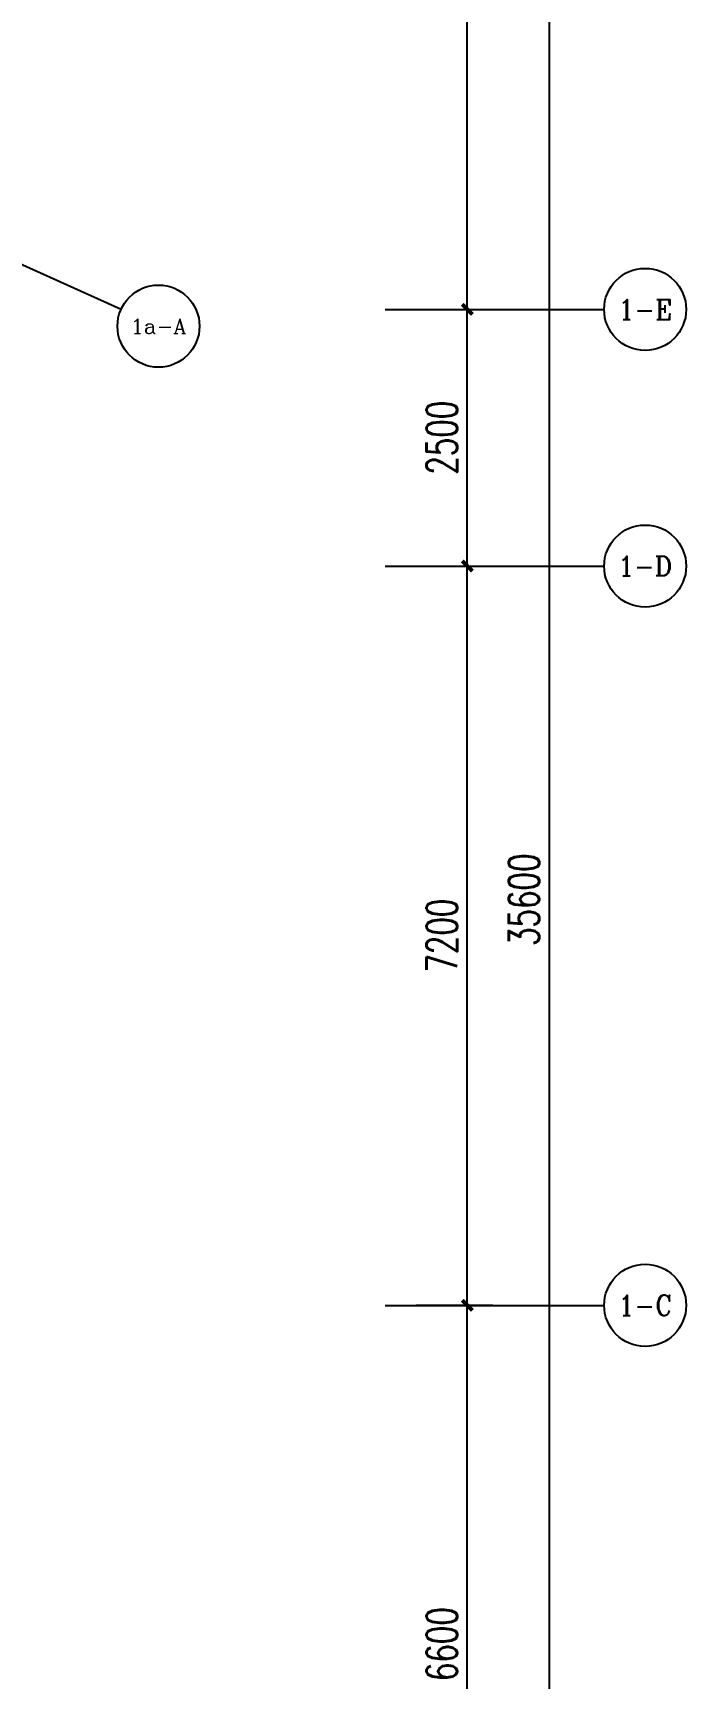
# Model space of a CAD drawing. Header units: millimetres. Extents: x 285006 to 3037698, y -2820855 to 192241.
# Drawn here: x 345741 to 352110, y 90100 to 106123 of the extents above; entities that cross this region are included whole.
import ezdxf
from ezdxf.enums import TextEntityAlignment as Align

# ---------------------------------------------------------------- set-up
doc = ezdxf.new("R2010")
doc.units = ezdxf.units.MM
doc.header["$PDMODE"] = 35
doc.header["$PDSIZE"] = -0.1
for name, color, linetype in [('0-修改', 6, 'Continuous'), ('AXIS', 150, 'Continuous'), ('AXIS_TEXT', 7, 'Continuous')]:
    doc.layers.add(name, color=color, linetype=linetype)
doc.styles.add('_TCH_AXIS', font='COMPLEX', dxfattribs={"bigfont": 'GBCBIG'})
doc.styles.add('_TCH_DIM_T3', font='SIMPLEX', dxfattribs={"width": 0.705882, "bigfont": 'GBCBIG'})
doc.styles.add('AXIS', font='arial.ttf')
doc.dimstyles.new('_TCH_ARCH&&100', dxfattribs={"dimtxt": 297.5, "dimasz": 100, "dimexe": 250, "dimexo": 300, "dimgap": 100, "dimtad": 1, "dimdec": 0, "dimzin": 0, "dimdsep": 46, "dimtxsty": '_TCH_DIM_T3', "dimblk": 'ARCHTICK', "dimcen": 0.09, "dimclrt": 7, "dimazin": 2, "dimtfac": 1, "dimtdec": 0, "dimtix": 1, "dimtmove": 2, "dimatfit": 3, "dimfxl": 1, "dimtolj": 1, "dimtzin": 0, "dimarcsym": 0})

# ---------------------------------------------------------------- blocks, each defined once
blk = doc.blocks.new('_AXISO')
at = {"layer": 'AXIS', "linetype": 'ByBlock'}
blk.add_circle((0, 0), 0.5, dxfattribs=at)
at = {"layer": 'AXIS_TEXT', "color": 50, "style": 'AXIS', "width": 0.5}
blk.add_attdef('A', text='', height=1, dxfattribs=at).set_placement((-0.25, -0.28), (0.31, -0.28), align=Align.ALIGNED)
blk = doc.blocks.new('_ArchTick')
at = {"color": 0, "linetype": 'ByBlock', "const_width": 0.4}
blk.add_lwpolyline([(-0.5, -0.5), (0.5, 0.5)], dxfattribs=at)
blk = doc.blocks.new('*D53')
at = {"layer": 'AXIS', "color": 0, "lineweight": -2, "transparency": 16777216}
for p, q in [((298445, -2478404), (299995, -2478404)), ((299745, -2514004), (299745, -2478404)), ((298445, -2514004), (299995, -2514004))]:
    blk.add_line(p, q, dxfattribs=at)
at = {"layer": 'Defpoints', "color": 0, "transparency": 16777216}
for p in [(298145, -2478404), (299745, -2478404), (298145, -2514004)]:
    blk.add_point(p, dxfattribs=at)
at = {"layer": 'AXIS', "color": 0, "lineweight": -2, "transparency": 16777216, "xscale": 100, "yscale": 100, "zscale": 100}
for p, rotation in [((299745, -2478404), 90), ((299745, -2514004), 270)]:
    blk.add_blockref('_ArchTick', p, dxfattribs=dict(at, rotation=rotation))
at = {"layer": 'AXIS', "color": 7, "transparency": 16777216, "insert": (299497, -2496204), "char_height": 297.5, "attachment_point": 5, "rotation": 90, "style": '_TCH_DIM_T3'}
blk.add_mtext('\\A1;35600', dxfattribs=at)
blk = doc.blocks.new('*D56')
at = {"layer": 'AXIS', "color": 0, "lineweight": -2, "transparency": 16777216}
for p, q in [((298445, -2500154), (299195, -2500154)), ((298945, -2506754), (298945, -2500154)), ((298445, -2506754), (299195, -2506754))]:
    blk.add_line(p, q, dxfattribs=at)
at = {"layer": 'Defpoints', "color": 0, "transparency": 16777216}
for p in [(298145, -2500154), (298945, -2500154), (298145, -2506754)]:
    blk.add_point(p, dxfattribs=at)
at = {"layer": 'AXIS', "color": 0, "lineweight": -2, "transparency": 16777216, "xscale": 100, "yscale": 100, "zscale": 100}
for p, rotation in [((298945, -2500154), 90), ((298945, -2506754), 270)]:
    blk.add_blockref('_ArchTick', p, dxfattribs=dict(at, rotation=rotation))
at = {"layer": 'AXIS', "color": 7, "transparency": 16777216, "insert": (298697, -2503454), "char_height": 297.5, "attachment_point": 5, "rotation": 90, "style": '_TCH_DIM_T3'}
blk.add_mtext('\\A1;6600', dxfattribs=at)
blk = doc.blocks.new('*D57')
at = {"layer": 'AXIS', "color": 0, "lineweight": -2, "transparency": 16777216}
for p, q in [((298445, -2492954), (299195, -2492954)), ((298945, -2500154), (298945, -2492954)), ((298445, -2500154), (299195, -2500154))]:
    blk.add_line(p, q, dxfattribs=at)
at = {"layer": 'Defpoints', "color": 0, "transparency": 16777216}
for p in [(298145, -2492954), (298945, -2492954), (298145, -2500154)]:
    blk.add_point(p, dxfattribs=at)
at = {"layer": 'AXIS', "color": 0, "lineweight": -2, "transparency": 16777216, "xscale": 100, "yscale": 100, "zscale": 100}
for p, rotation in [((298945, -2492954), 90), ((298945, -2500154), 270)]:
    blk.add_blockref('_ArchTick', p, dxfattribs=dict(at, rotation=rotation))
at = {"layer": 'AXIS', "color": 7, "transparency": 16777216, "insert": (298697, -2496554), "char_height": 297.5, "attachment_point": 5, "rotation": 90, "style": '_TCH_DIM_T3'}
blk.add_mtext('\\A1;7200', dxfattribs=at)
blk = doc.blocks.new('*D58')
at = {"layer": 'AXIS', "color": 0, "lineweight": -2, "transparency": 16777216}
for p, q in [((298445, -2490454), (299195, -2490454)), ((298945, -2492954), (298945, -2490454)), ((298445, -2492954), (299195, -2492954))]:
    blk.add_line(p, q, dxfattribs=at)
at = {"layer": 'Defpoints', "color": 0, "transparency": 16777216}
for p in [(298145, -2490454), (298945, -2490454), (298145, -2492954)]:
    blk.add_point(p, dxfattribs=at)
at = {"layer": 'AXIS', "color": 0, "lineweight": -2, "transparency": 16777216, "xscale": 100, "yscale": 100, "zscale": 100}
for p, rotation in [((298945, -2490454), 90), ((298945, -2492954), 270)]:
    blk.add_blockref('_ArchTick', p, dxfattribs=dict(at, rotation=rotation))
at = {"layer": 'AXIS', "color": 7, "transparency": 16777216, "insert": (298697, -2491704), "char_height": 297.5, "attachment_point": 5, "rotation": 90, "style": '_TCH_DIM_T3'}
blk.add_mtext('\\A1;2500', dxfattribs=at)
blk = doc.blocks.new('*D59')
at = {"layer": 'AXIS', "color": 0, "lineweight": -2, "transparency": 16777216}
for p, q in [((298445, -2483654), (299195, -2483654)), ((298945, -2490454), (298945, -2483654)), ((298445, -2490454), (299195, -2490454))]:
    blk.add_line(p, q, dxfattribs=at)
at = {"layer": 'Defpoints', "color": 0, "transparency": 16777216}
for p in [(298145, -2483654), (298945, -2483654), (298145, -2490454)]:
    blk.add_point(p, dxfattribs=at)
at = {"layer": 'AXIS', "color": 0, "lineweight": -2, "transparency": 16777216, "xscale": 100, "yscale": 100, "zscale": 100}
for p, rotation in [((298945, -2483654), 90), ((298945, -2490454), 270)]:
    blk.add_blockref('_ArchTick', p, dxfattribs=dict(at, rotation=rotation))
at = {"layer": 'AXIS', "color": 7, "transparency": 16777216, "insert": (298697, -2487054), "char_height": 297.5, "attachment_point": 5, "rotation": 90, "style": '_TCH_DIM_T3'}
blk.add_mtext('\\A1;6800', dxfattribs=at)
blk = doc.blocks.new('d985dasf4ddsaf')
at = {"layer": 'AXIS'}
for p, q in [((293768, -2489641.1), (295569.1, -2490453)), ((298145.5, -2490454.3), (300278.8, -2490454.3)), ((298145.5, -2492954.3), (300278.8, -2492954.3)), ((298145.5, -2500154.3), (300278.8, -2500154.3))]:
    blk.add_line(p, q, dxfattribs=at)
ref = blk.add_blockref('_AXISO', (300678.8, -2490454.3), dxfattribs=dict(at, xscale=800, yscale=800, zscale=800))
ref.add_attrib('A', '1-E', dxfattribs={"layer": 'AXIS_TEXT', "height": 193.6, "style": '_TCH_AXIS'}).set_placement((300416.1, -2490551.1), (300941.6, -2490551.1), align=Align.FIT)
ref = blk.add_blockref('_AXISO', (295933.7, -2490617.4), dxfattribs=dict(at, xscale=800, yscale=800, zscale=800))
ref.add_attrib('A', '1a-A', dxfattribs={"layer": 'AXIS_TEXT', "height": 143.86, "style": '_TCH_AXIS'}).set_placement((295663.1, -2490689.3), (296204.3, -2490689.3), align=Align.FIT)
ref = blk.add_blockref('_AXISO', (300678.8, -2492954.3), dxfattribs=dict(at, xscale=800, yscale=800, zscale=800))
ref.add_attrib('A', '1-D', dxfattribs={"layer": 'AXIS_TEXT', "height": 190.65, "style": '_TCH_AXIS'}).set_placement((300415.5, -2493049.7), (300942.1, -2493049.7), align=Align.FIT)
ref = blk.add_blockref('_AXISO', (300678.8, -2500154.3), dxfattribs=dict(at, xscale=800, yscale=800, zscale=800))
ref.add_attrib('A', '1-C', dxfattribs={"layer": 'AXIS_TEXT', "height": 196.63, "style": '_TCH_AXIS'}).set_placement((300416.6, -2500252.6), (300941, -2500252.6), align=Align.FIT)
for p1, p2, distance, picture, middle in [((298145.5, -2514004.3), (298145.5, -2478404.3), -1600, '*D53', (299496.7, -2496204.3)), ((298145.5, -2490454.3), (298145.5, -2483654.3), -800, '*D59', (298696.7, -2487054.3)), ((298145.5, -2492954.3), (298145.5, -2490454.3), -800, '*D58', (298696.7, -2491704.3)), ((298145.5, -2500154.3), (298145.5, -2492954.3), -800, '*D57', (298696.7, -2496554.3)), ((298145.5, -2506754.3), (298145.5, -2500154.3), -800, '*D56', (298696.7, -2503454.3))]:
    dim = blk.add_aligned_dim(p1=p1, p2=p2, distance=distance, dimstyle='_TCH_ARCH&&100', dxfattribs=at)
    dim.commit()
    dim.dimension.update_dxf_attribs({"geometry": picture, "text_midpoint": middle})
blk = doc.blocks.new('FDBDFBDB')
blk.add_blockref('d985dasf4ddsaf', (199150, 2756986))

msp = doc.modelspace()

# ---------------------------------------------------------------- block references
at = {"layer": '0-修改'}
msp.add_blockref('FDBDFBDB', (-148118.1, -163101.3), dxfattribs=at)

doc.saveas('drawing.dxf')
